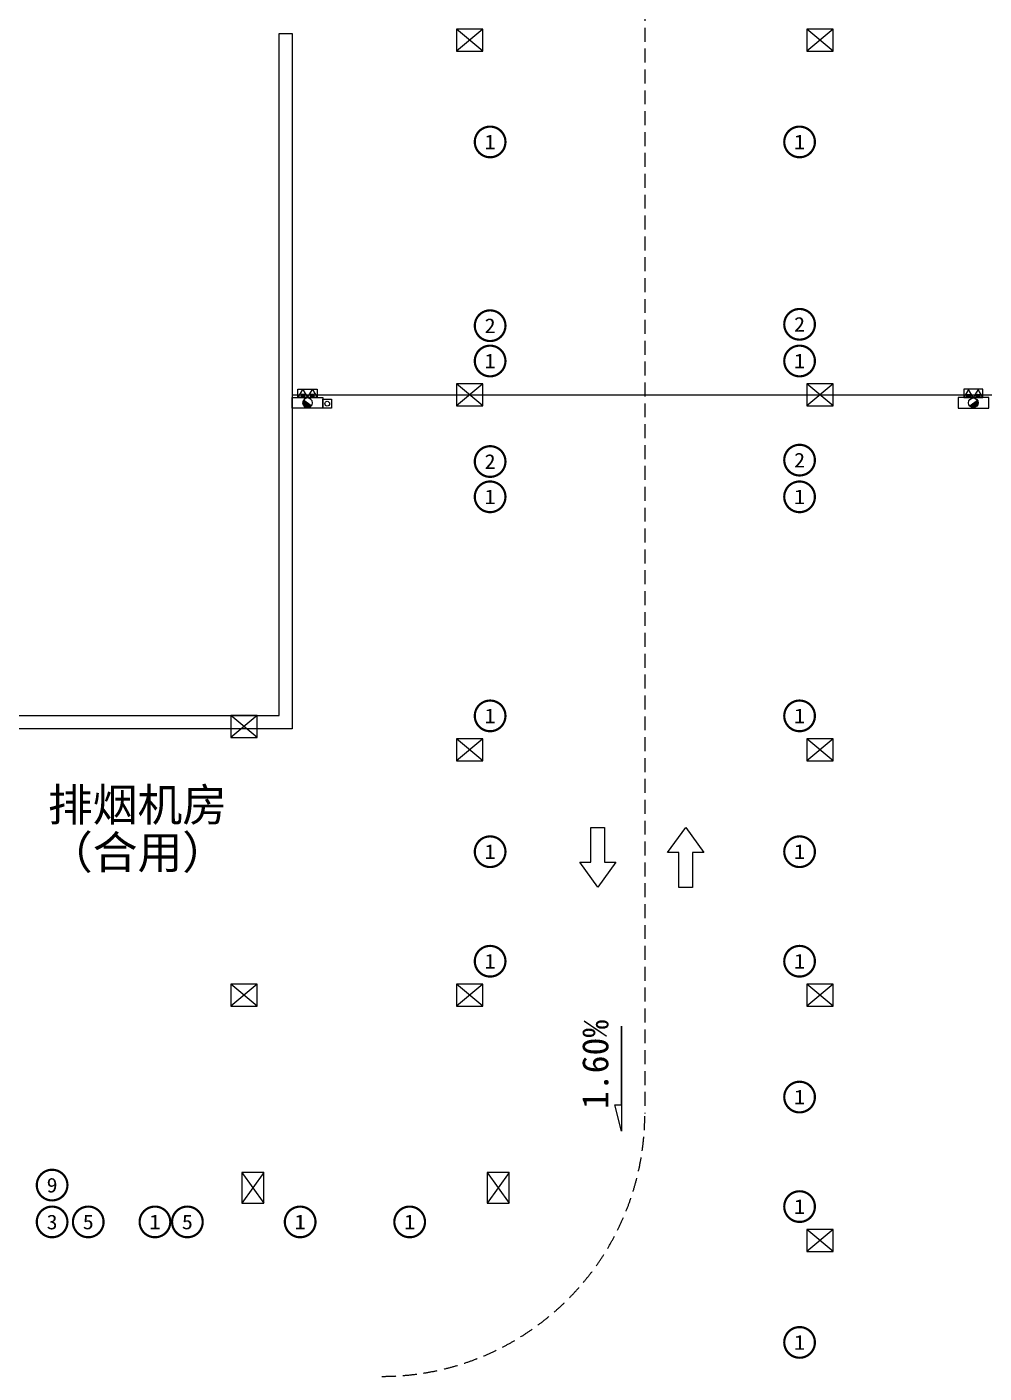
# Model space of a CAD drawing. Header units: millimetres. Extents: x -248992 to 1906102, y -24098 to 332602.
# Drawn here: x 787112 to 808960, y 196225 to 226950 of the extents above; entities that cross this region are included whole.
import ezdxf
from ezdxf.enums import TextEntityAlignment as Align

# ---------------------------------------------------------------- set-up
doc = ezdxf.new("R2010")
doc.units = ezdxf.units.MM
doc.header["$LTSCALE"] = 100
doc.linetypes.add('A6-DK-B1F$0$HIDDEN2', pattern=[4.7625, 3.175, -1.5875])
for name, color, linetype in [('A-ROOM-IDEN', 31, 'Continuous'), ('A6-DK-B1F$0$A-TRACK', 77, 'A6-DK-B1F$0$HIDDEN2'), ('A6-DK-BG-B1F$0$A-DRAIN', 152, 'Continuous'), ('A6-DK-BG-B1F$0$A-STAIR', 142, 'Continuous'), ('A6-W-B1$0$S-WALL-S', 4, 'Continuous'), ('TP-DK-1(xhs)$0$P-J-DIM-L', 70, 'Continuous'), ('TP-DK-1(xhs)$0$P-X-L', 240, 'Continuous'), ('TP-DK-1(xhs)$0$P-X-M', 2, 'Continuous'), ('TP-DK-1(xhs)$0$P-X-X', 1, 'Continuous'), ('xref(dwg引用图层)', 7, 'Continuous')]:
    doc.layers.add(name, color=color, linetype=linetype)
doc.layers.add('A6-W-B1$0$S-EDIT', color=241, linetype='Continuous', plot=False)
doc.layers.add('LVTRY', color=6, linetype='Continuous', lineweight=18)
doc.layers.add('PUB_TEXT', color=7, linetype='Continuous', lineweight=15)
doc.styles.add('-黑体', font='simhei.ttf')
doc.styles.add('A6-DK-BG-B1F$0$华文细黑', font='STXIHEI.TTF')
doc.styles.add('华文细黑', font='STXIHEI.TTF')

# ---------------------------------------------------------------- blocks, each defined once
blk = doc.blocks.new('TP-DK-1(xhs)$0$PG01.1')
at = {"color": 1}
for p, q in [((108, 187), (0, 0)), ((80, 72), (66, 58)), ((89, 72), (66, 48)), ((99, 72), (66, 39)), ((109, 72), (66, 29)), ((118, 72), (66, 20)), ((128, 72), (66, 10)), ((138, 72), (66, 0)), ((147, 72), (76, 0)), ((150, 65), (85, 0)), ((150, 56), (94, 0)), ((150, 46), (104, 0)), ((216, 0), (108, 187)), ((150, 36), (114, 0)), ((150, 27), (123, 0)), ((150, 17), (133, 0)), ((150, 8), (142, 0)), ((324, 187), (216, 0)), ((296, 72), (282, 58)), ((305, 72), (282, 48)), ((315, 72), (282, 39)), ((325, 72), (282, 29)), ((334, 72), (282, 20)), ((344, 72), (282, 10)), ((354, 72), (282, 0)), ((363, 72), (292, 0)), ((366, 65), (301, 0)), ((366, 56), (310, 0)), ((366, 46), (320, 0)), ((432, 0), (324, 187)), ((366, 36), (330, 0)), ((366, 27), (339, 0)), ((366, 17), (349, 0)), ((366, 8), (358, 0))]:
    blk.add_line(p, q, dxfattribs=at)
at = {"color": 2}
for p, q in [((0, 0), (216, 0)), ((216, 0), (432, 0))]:
    blk.add_line(p, q, dxfattribs=at)
at = {"color": 1}
for points in [[(0, 0), (436, 0), (436, 190), (0, 190)], [(66, 72), (150, 72), (150, 0), (66, 0)], [(282, 72), (366, 72), (366, 0), (282, 0)]]:
    blk.add_lwpolyline(points, close=True, dxfattribs=at)
blk = doc.blocks.new('TP-DK-1(xhs)$0$PG02.4')
blk.add_hatch(color=1).paths.add_polyline_path([(265, 48, 0.699012), (461, 120, 0.141488), (444, 179)])
at = {"color": 1}
blk.add_line((265, 48), (444, 179), dxfattribs=at)
blk.add_lwpolyline([(0, 0), (700, 0), (700, 240), (0, 240)], close=True, dxfattribs=at)
blk.add_circle((350, 120), 111, dxfattribs=at)
blk = doc.blocks.new('TP-DK-1(xhs)')
at = {"layer": 'TP-DK-1(xhs)$0$P-J-DIM-L', "color": 8, "true_color": 0x808080, "elevation": 0}
blk.add_lwpolyline([(51650, 218250), (51650, 218450), (51850, 218450), (51850, 218250)], close=True, dxfattribs=at)
at = {"layer": 'TP-DK-1(xhs)$0$P-X-L'}
blk.add_circle((51750, 218350, 0), 55, dxfattribs=at)
at = {"layer": 'TP-DK-1(xhs)$0$P-X-M', "extrusion": (0, 0, -1), "zscale": -1}
blk.add_blockref('TP-DK-1(xhs)$0$PG01.1', (-51518, 218490, 0), dxfattribs=at)
at = {"layer": 'TP-DK-1(xhs)$0$P-X-M', "extrusion": (0, 0, -1), "xscale": -1, "zscale": -1}
blk.add_blockref('TP-DK-1(xhs)$0$PG01.1', (-66282, 218490), dxfattribs=at)
at = {"layer": 'TP-DK-1(xhs)$0$P-X-X', "xscale": -1}
blk.add_blockref('TP-DK-1(xhs)$0$PG02.4', (51650, 218250, 0), dxfattribs=at)
at = {"layer": 'TP-DK-1(xhs)$0$P-X-X'}
blk.add_blockref('TP-DK-1(xhs)$0$PG02.4', (66150, 218250), dxfattribs=at)
blk = doc.blocks.new('A6-W-B1$0$Z-1')
at = {"layer": 'A6-W-B1$0$S-EDIT'}
for p, q in [((91833, 54151), (92533, 54651)), ((91833, 54651), (92533, 54151))]:
    blk.add_line(p, q, dxfattribs=at)
at = {"layer": 'A6-W-B1$0$S-WALL-S', "color": 0, "linetype": 'ByBlock', "lineweight": -2}
blk.add_lwpolyline([(91833, 54651), (91833, 54151), (92533, 54151), (92533, 54651), (91833, 54651)], dxfattribs=at)
blk = doc.blocks.new('A6-W-B1$0$Z-2')
at = {"layer": 'A6-W-B1$0$S-EDIT'}
for p, q in [((72869, 44139), (73369, 43539)), ((73369, 44139), (72869, 43539))]:
    blk.add_line(p, q, dxfattribs=at)
at = {"layer": 'A6-W-B1$0$S-WALL-S', "color": 0, "linetype": 'ByBlock', "lineweight": -2}
blk.add_lwpolyline([(73369, 44139), (72869, 44139), (72869, 43539), (73369, 43539), (73369, 44139)], dxfattribs=at)
blk = doc.blocks.new('A6-W-B1', base_point=(85957, 40190))
at = {"layer": 'A6-W-B1$0$S-WALL-S'}
blk.add_lwpolyline([(136607, 251420), (136607, 266990), (136907, 266990), (136907, 251120), (128893, 251120), (128893, 251420), (136607, 251420)], dxfattribs=at)
at = {"layer": 'A6-W-B1$0$S-WALL-S', "rotation": 270}
for name, p in [('A6-W-B1$0$Z-2', (97118, 339959)), ('A6-W-B1$0$Z-2', (105118, 339959)), ('A6-W-B1$0$Z-2', (97118, 331859)), ('A6-W-B1$0$Z-2', (105118, 331859)), ('A6-W-B1$0$Z-2', (91968, 324289)), ('A6-W-B1$0$Z-2', (97118, 323759)), ('A6-W-B1$0$Z-2', (105118, 323759)), ('A6-W-B1$0$Z-2', (91968, 318159)), ('A6-W-B1$0$Z-2', (97118, 318159)), ('A6-W-B1$0$Z-2', (105118, 318159)), ('A6-W-B1$0$Z-1', (81606, 332823, 0)), ('A6-W-B1$0$Z-1', (87206, 332823, 0)), ('A6-W-B1$0$Z-2', (105118, 312559))]:
    blk.add_blockref(name, p, dxfattribs=at)
blk = doc.blocks.new('A6-DK-BG-B1F$0$A-DRAIN-INDEX')
blk.add_lwpolyline([(300, 0), (0, 0), (-300, 0), (-500, 0), (-300, 50), (-300, 0)], close=True)
at = {"style": 'A6-DK-BG-B1F$0$华文细黑'}
blk.add_attdef('坡度', text='', height=250, dxfattribs=at).set_placement((0, 100), align=Align.CENTER)
blk = doc.blocks.new('A6-DK-BG-B1F')
at = {"layer": 'A6-DK-BG-B1F$0$A-STAIR'}
blk.add_line((50950, 218550), (67050, 218550), dxfattribs=at)
at = {"layer": 'A6-DK-BG-B1F$0$A-DRAIN'}
ref = blk.add_blockref('A6-DK-BG-B1F$0$A-DRAIN-INDEX', (58467, 203246), dxfattribs=dict(at, xscale=3, yscale=3, zscale=3, rotation=90))
ref.add_attrib('坡度', '1.60%', dxfattribs={"layer": '0', "height": 600, "rotation": 90, "style": 'A6-DK-BG-B1F$0$华文细黑'}).set_placement((58167, 203270), align=Align.CENTER)
blk = doc.blocks.new('A6-DK-B1F$0$A$C48A675EB')
at = {"layer": 'A6-DK-B1F$0$A-TRACK', "linetype": 'ByBlock'}
blk.add_lwpolyline([(1047, -516), (1047, -195), (50, -195), (50, 195), (1047, 195), (1047, 517), (1759, 0)], close=True, dxfattribs=at)
blk = doc.blocks.new('A6-DK-B1F$0$gsethsergtyf')
at = {"layer": 'A6-DK-B1F$0$A-TRACK'}
blk.add_line((59000, 291700), (59000, 202150), dxfattribs=at)
blk.add_arc((53000, 202150, 0), 6000, 270, 0, dxfattribs=at)
at = {"layer": 'A6-DK-B1F$0$A-TRACK', "linetype": 'ByBlock'}
for p, xscale, yscale, zscale, rotation in [((57926, 208720, 0), 0.8, 0.8, 0.8, 270), ((59934, 207270, 0), 0.8000000000000003, 0.8000000000000003, 0.8000000000000003, 90)]:
    blk.add_blockref('A6-DK-B1F$0$A$C48A675EB', p, dxfattribs=dict(at, xscale=xscale, yscale=yscale, zscale=zscale, rotation=rotation))

msp = doc.modelspace()

# ---------------------------------------------------------------- linework, layer by layer
at = {"layer": 'LVTRY', "color": 6, "const_width": 50}
for points in [[(798035, 224324.9, 1), (797335, 224324.9, 1)], [(805098.7, 224324.9, 1), (804398.7, 224324.9, 1)], [(798035, 220130.6, 1), (797335, 220130.6, 1)], [(805098.7, 220162.3, 1), (804398.7, 220162.3, 1)], [(798035, 219324.9, 1), (797335, 219324.9, 1)], [(805098.7, 219324.9, 1), (804398.7, 219324.9, 1)], [(798035, 217030.6, 1), (797335, 217030.6, 1)], [(805098.7, 217062.3, 1), (804398.7, 217062.3, 1)], [(798035, 216224.9, 1), (797335, 216224.9, 1)], [(805098.7, 216224.9, 1), (804398.7, 216224.9, 1)], [(798035, 211224.9, 1), (797335, 211224.9, 1)], [(805098.7, 211224.9, 1), (804398.7, 211224.9, 1)], [(798035, 208124.9, 1), (797335, 208124.9, 1)], [(805098.7, 208124.9, 1), (804398.7, 208124.9, 1)], [(798035, 205624.9, 1), (797335, 205624.9, 1)], [(805098.7, 205624.9, 1), (804398.7, 205624.9, 1)], [(805098.7, 202524.9, 1), (804398.7, 202524.9, 1)], [(788036.7, 200515.8, 1), (787336.7, 200515.8, 1)], [(805098.7, 200024.9, 1), (804398.7, 200024.9, 1)], [(788036.7, 199674.9, 1), (787336.7, 199674.9, 1)], [(788862, 199674.9, 1), (788162, 199674.9, 1)], [(790384.5, 199674.9, 1), (789684.5, 199674.9, 1)], [(791124.6, 199674.9, 1), (790424.6, 199674.9, 1)], [(793698.7, 199674.9, 1), (792998.7, 199674.9, 1)], [(796198.7, 199674.9, 1), (795498.7, 199674.9, 1)], [(805098.7, 196924.9, 1), (804398.7, 196924.9, 1)]]:
    msp.add_lwpolyline(points, format="xyb", close=True, dxfattribs=at)

# ---------------------------------------------------------------- block references
msp.add_blockref('A6-DK-B1F$0$gsethsergtyf', (742216.9, 0))
at = {"layer": 'xref(dwg引用图层)'}
for name in ['A6-W-B1', 'TP-DK-1(xhs)', 'A6-DK-BG-B1F']:
    msp.add_blockref(name, (742216.9, 0), dxfattribs=at)

# ---------------------------------------------------------------- texts
at = {"layer": 'A-ROOM-IDEN', "style": '华文细黑'}
for s, p in [('排烟机房', (789635.7, 208821.2)), ('（合用）', (789635.7, 207737.2))]:
    msp.add_text(s, height=750, dxfattribs=at).set_placement(p, align=Align.CENTER)
at = {"layer": 'PUB_TEXT', "color": 6, "style": '-黑体'}
for s, width, p, p2 in [('1', 1.065055, (797556.7, 224158.6), (797813.3, 224158.6)), ('1', 1.065055, (804620.4, 224158.6), (804877, 224158.6)), ('2', 1.048503, (804622.4, 219994.5), (804875, 219994.5)), ('2', 1.048503, (797558.7, 219962.8), (797811.3, 219962.8)), ('1', 1.065055, (797556.7, 219158.6), (797813.3, 219158.6)), ('1', 1.065055, (804620.4, 219158.6), (804877, 219158.6)), ('2', 1.048503, (797558.7, 216862.8), (797811.3, 216862.8)), ('2', 1.048503, (804622.4, 216894.5), (804875, 216894.5)), ('1', 1.065055, (797556.7, 216058.6), (797813.3, 216058.6)), ('1', 1.065055, (804620.4, 216058.6), (804877, 216058.6)), ('1', 1.065055, (797556.7, 211058.6), (797813.3, 211058.6)), ('1', 1.065055, (804620.4, 211058.6), (804877, 211058.6)), ('1', 1.065055, (797556.7, 207958.6), (797813.3, 207958.6)), ('1', 1.065055, (804620.4, 207958.6), (804877, 207958.6)), ('1', 1.065055, (797556.7, 205458.6), (797813.3, 205458.6)), ('1', 1.065055, (804620.4, 205458.6), (804877, 205458.6)), ('1', 1.065055, (804620.4, 202358.6), (804877, 202358.6)), ('9', 1.032317, (787562.4, 200346.6), (787811, 200346.6)), ('1', 1.065055, (804620.4, 199858.6), (804877, 199858.6)), ('3', 1.032317, (787562.4, 199505.6), (787811, 199505.6)), ('5', 1.048503, (788385.7, 199507.1), (788638.3, 199507.1)), ('1', 1.065055, (789906.3, 199508.6), (790162.8, 199508.6)), ('5', 1.048503, (790648.4, 199507.1), (790900.9, 199507.1)), ('1', 1.065055, (793220.4, 199508.6), (793477, 199508.6)), ('1', 1.065055, (795720.4, 199508.6), (795977, 199508.6)), ('1', 1.065055, (804620.4, 196758.6), (804877, 196758.6))]:
    msp.add_text(s, height=335, dxfattribs=dict(at, width=width)).set_placement(p, p2, align=Align.FIT)

doc.saveas('drawing.dxf')
